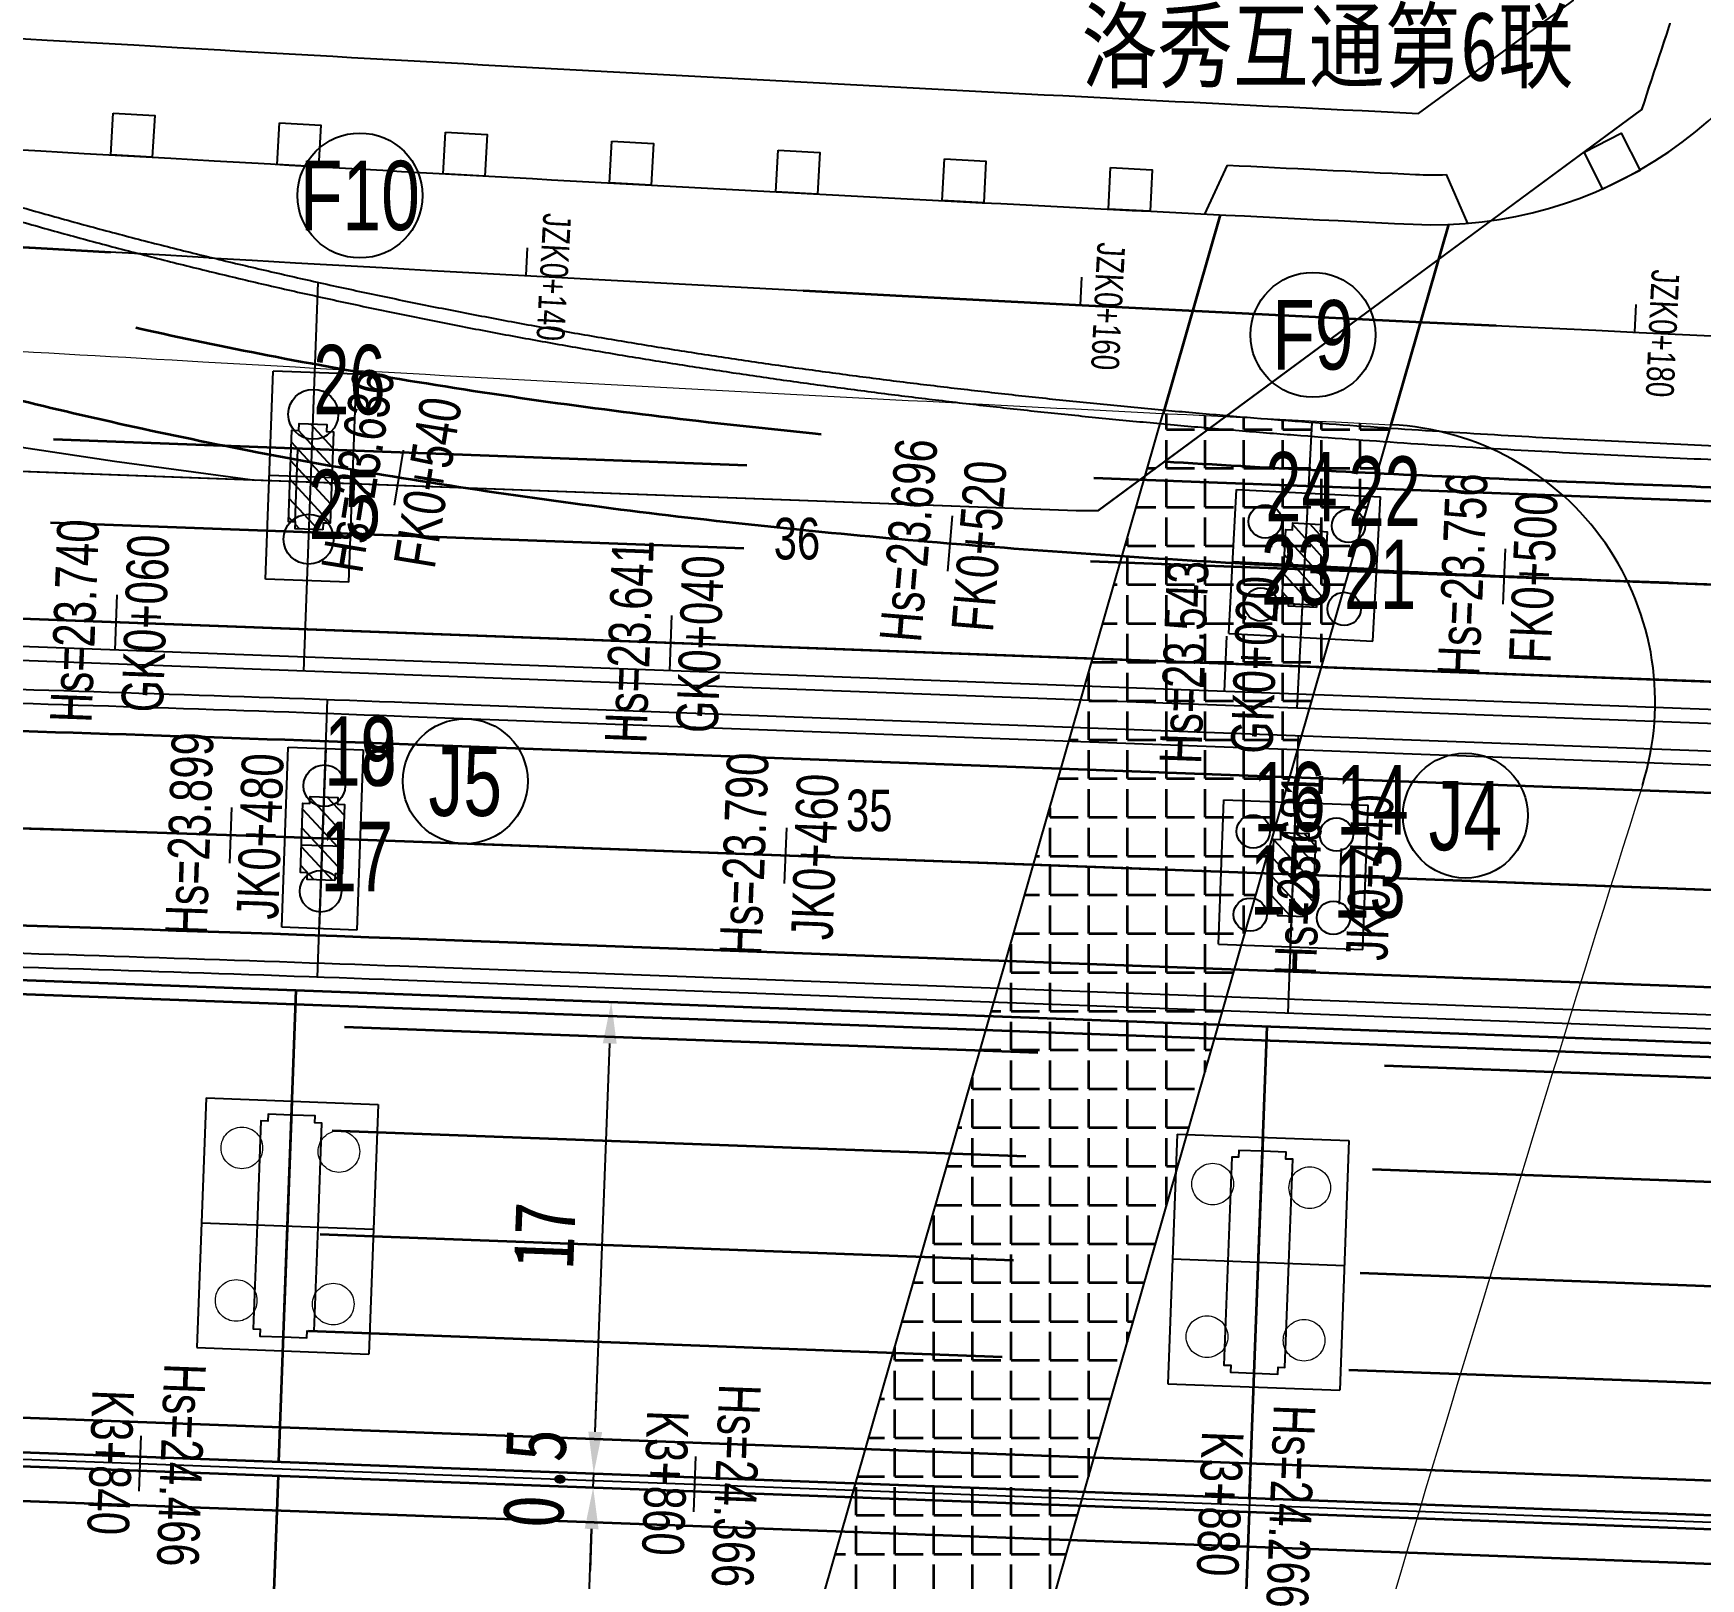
# Model space of a CAD drawing. Extents: x 0 to 558779, y 0 to 2762081.
# Drawn here: x 520058.1 to 520118.2, y 2757632.7 to 2757688.4 of the extents above; entities that cross this region are included whole.
import ezdxf
from ezdxf.enums import TextEntityAlignment as Align

# ---------------------------------------------------------------- set-up
doc = ezdxf.new("R2010")
doc.units = 0
doc.header["$LTSCALE"] = 20
doc.header["$PDMODE"] = 34
for name, pattern in [('CENTER', [2, 1.25, -0.25, 0.25, -0.25]), ('DASHED', [19.05, 12.7, -6.35]), ('HIDDEN', [0.375, 0.25, -0.125])]:
    doc.linetypes.add(name, pattern=pattern)
for name, color, linetype in [('B-标线', 8, 'Continuous'), ('DL-中心线', 10, 'Continuous'), ('DL-人行道边线', 1, 'Continuous'), ('DL-坡道口', 21, 'Continuous'), ('DL-树池', 110, 'Continuous'), ('DL-非机动车道边线', 6, 'Continuous'), ('FD-斑马线', 243, 'Continuous'), ('L-主桥边线', 240, 'Continuous'), ('L-洛秀互通匝道边线', 140, 'Continuous'), ('L-辅路绿化带', 3, 'Continuous'), ('LjDbCtrlPt', 7, 'Continuous'), ('Pile-JZ', 7, 'Continuous'), ('QL-主线桥墩', 191, 'Continuous'), ('QL-分孔线', 4, 'Continuous'), ('QL-墩号', 6, 'Continuous'), ('QL-桥墩', 191, 'Continuous'), ('QL-桥跨数值', 6, 'Continuous'), ('RD-红线', 230, 'Continuous'), ('XW_2022', 7, 'Continuous'), ('XW_F', 7, 'Continuous'), ('XW_G', 7, 'Continuous'), ('XW_J', 7, 'Continuous'), ('XW_JZ', 7, 'Continuous'), ('XW_JZ-江城大道左辅路', 7, 'Continuous'), ('XW_江春路', 7, 'Continuous'), ('XW_辅助2', 7, 'Continuous'), ('YD-G2', 96, 'Continuous'), ('主线墩中心线', 6, 'Continuous'), ('主线墩号', 1, 'Continuous'), ('主线桥宽', 4, 'Continuous'), ('文本', 3, 'Continuous'), ('桩号-2022', 7, 'Continuous'), ('桩号-F', 7, 'Continuous'), ('桩号-G', 7, 'Continuous'), ('桩号-J', 7, 'Continuous'), ('点划线', 6, 'CENTER'), ('粗实线', 1, 'Continuous'), ('设计高-2022', 7, 'Continuous'), ('设计高-F', 7, 'Continuous'), ('设计高-G', 7, 'Continuous'), ('设计高-J', 7, 'Continuous'), ('设计高-地面高-2022', 7, 'Continuous'), ('设计高-地面高-F', 7, 'Continuous'), ('设计高-地面高-G', 7, 'Continuous'), ('设计高-地面高-J', 7, 'Continuous')]:
    doc.layers.add(name, color=color, linetype=linetype)
doc.layers.add('坐标标注', color=6, linetype='Continuous', plot=False)
doc.layers.add('细虚线', color=2, linetype='DASHED', lineweight=15)
doc.styles.get("Standard").update_dxf_attribs({"font": 'fsdb_e.shx', "width": 0.7, "bigfont": 'hzdx.shx'})
doc.styles.add('仿宋', font='simfang_0.ttf', dxfattribs={"width": 0.8})
doc.dimstyles.new('跨度', dxfattribs={"dimscale": 2, "dimtxt": 2.2, "dimasz": 1.5, "dimexe": 1, "dimexo": 1, "dimgap": 1, "dimtad": 1, "dimdec": 3, "dimzin": 9, "dimdsep": 46, "dimtxsty": '仿宋', "dimcen": 0, "dimclrd": 4, "dimclre": 4, "dimclrt": 256, "dimadec": 0, "dimazin": 3, "dimtfac": 1, "dimtdec": 3, "dimtix": 1, "dimtmove": 2, "dimatfit": 3, "dimfxl": 1, "dimtolj": 1, "dimtzin": 0, "dimarcsym": 2})
pattern_1 = [(0, (0, 0), (0, 6.985), [5.08, -1.905]), (90, (0, 0), (-6.985, 4e-16), [5.08, -1.905])]
pattern_2 = [(0, (0, 2e-10), (0, 6.985), [5.08, -1.905]), (90, (0, 2e-10), (-6.985, 4e-16), [5.08, -1.905])]

# ---------------------------------------------------------------- blocks, each defined once
blk = doc.blocks.new('shuchi01')
at = {"layer": 'DL-树池', "color": 3}
blk.add_lwpolyline([(-0.75, 1.5), (0.75, 1.5), (0.75, 0), (-0.75, 0)], close=True, dxfattribs=at)
blk = doc.blocks.new('(10-2)10m花瓶墩双排桩4根1.2')
h = blk.add_hatch()
h.set_pattern_fill('ANGLE', color=256)
h.set_pattern_definition(pattern_1)
h.paths.add_polyline_path([(-1.5, -0.5), (-1.5, 0.5), (-1.25, 0.5), (-1.25, 0.75), (1.25, 0.75), (1.25, 0.5), (1.5, 0.5), (1.5, -0.5), (1.25, -0.5), (1.25, -0.75), (-1.25, -0.75), (-1.25, -0.5)])
h = blk.add_hatch()
h.set_pattern_fill('ANGLE', color=256)
h.set_pattern_definition(pattern_1)
h.paths.add_polyline_path([(-1.5, -0.5), (-1.5, 0.5), (-1.25, 0.5), (-1.25, 0.75), (1.25, 0.75), (1.25, 0.5), (1.5, 0.5), (1.5, -0.5), (1.25, -0.5), (1.25, -0.75), (-1.25, -0.75), (-1.25, -0.5)])
h = blk.add_hatch()
h.set_pattern_fill('ANSI31', color=3, scale=0.15)
h.paths.add_polyline_path([(-1.5, -0.5), (-1.5, 0.5), (-1.25, 0.5), (-1.25, 0.75), (1.25, 0.75), (1.25, 0.5), (1.5, 0.5), (1.5, -0.5), (1.25, -0.5), (1.25, -0.75), (-1.25, -0.75), (-1.25, -0.5)])
at = {"layer": 'QL-桥墩', "color": 1}
for p, q in [((-2.6, 2.6), (2.6, 2.6)), ((-2.6, 2.6), (-2.6, -2.6)), ((2.6, 2.6), (2.6, -2.6)), ((-2.6, -2.6), (2.6, -2.6))]:
    blk.add_line(p, q, dxfattribs=at)
at = {"layer": 'QL-桥墩', "color": 3, "linetype": 'CENTER'}
for p, q in [((0, 2.6), (0, -2.6)), ((-2.6, 0), (2.6, 0))]:
    blk.add_line(p, q, dxfattribs=at)
at = {"layer": 'QL-桥墩', "color": 1, "ltscale": 0.1}
blk.add_lwpolyline([(-1.5, -0.5), (-1.5, 0.5), (-1.25, 0.5), (-1.25, 0.75), (1.25, 0.75), (1.25, 0.5), (1.5, 0.5), (1.5, -0.5), (1.25, -0.5), (1.25, -0.75), (-1.25, -0.75), (-1.25, -0.5)], close=True, dxfattribs=at)
at = {"layer": 'QL-桥墩', "color": 3, "ltscale": 0.1}
for centre in [(-1.5, 1.5), (1.5, 1.5), (-1.5, -1.5), (1.5, -1.5)]:
    blk.add_circle(centre, 0.6, dxfattribs=at)
blk = doc.blocks.new('(13-1)13m花瓶墩单排桩2根1.8')
h = blk.add_hatch()
h.set_pattern_fill('ANGLE', color=256)
h.set_pattern_definition(pattern_2)
h.paths.add_polyline_path([(-1.9, -0.5), (-1.9, 0.5), (-1.65, 0.5), (-1.65, 0.75), (1.65, 0.75), (1.65, 0.5), (1.9, 0.5), (1.9, -0.5), (1.65, -0.5), (1.65, -0.75), (-1.65, -0.75), (-1.65, -0.5)])
h = blk.add_hatch()
h.set_pattern_fill('ANGLE', color=256)
h.set_pattern_definition(pattern_2)
h.paths.add_polyline_path([(-1.9, -0.5), (-1.9, 0.5), (-1.65, 0.5), (-1.65, 0.75), (1.65, 0.75), (1.65, 0.5), (1.9, 0.5), (1.9, -0.5), (1.65, -0.5), (1.65, -0.75), (-1.65, -0.75), (-1.65, -0.5)])
h = blk.add_hatch()
h.set_pattern_fill('ANSI31', color=3, scale=0.15)
h.paths.add_polyline_path([(-1.9, -0.5), (-1.9, 0.5), (-1.65, 0.5), (-1.65, 0.75), (1.65, 0.75), (1.65, 0.5), (1.9, 0.5), (1.9, -0.5), (1.65, -0.5), (1.65, -0.75), (-1.65, -0.75), (-1.65, -0.5)])
at = {"layer": 'QL-桥墩', "color": 1}
for p, q in [((-3.75, 1.5), (3.75, 1.5)), ((-3.75, -1.5), (-3.75, 1.5)), ((3.75, -1.5), (3.75, 1.5)), ((-3.75, -1.5), (3.75, -1.5))]:
    blk.add_line(p, q, dxfattribs=at)
at = {"layer": 'QL-桥墩', "color": 3, "linetype": 'CENTER'}
for p, q in [((0, 1.5), (0, -1.5)), ((-3.75, 0), (3.75, 0))]:
    blk.add_line(p, q, dxfattribs=at)
at = {"layer": 'QL-桥墩', "color": 1}
blk.add_lwpolyline([(-1.9, -0.5), (-1.9, 0.5), (-1.65, 0.5), (-1.65, 0.75), (1.65, 0.75), (1.65, 0.5), (1.9, 0.5), (1.9, -0.5), (1.65, -0.5), (1.65, -0.75), (-1.65, -0.75), (-1.65, -0.5)], close=True, dxfattribs=at)
at = {"layer": 'QL-桥墩', "color": 3}
for centre in [(-2.25, 0), (2.25, 0)]:
    blk.add_circle(centre, 0.9, dxfattribs=at)
blk = doc.blocks.new('(10-1)10m花瓶墩单排桩2根1.5')
h = blk.add_hatch()
h.set_pattern_fill('ANGLE', color=256)
h.set_pattern_definition(pattern_2)
h.paths.add_polyline_path([(-1.5, -0.5), (-1.5, 0.5), (-1.25, 0.5), (-1.25, 0.75), (1.25, 0.75), (1.25, 0.5), (1.5, 0.5), (1.5, -0.5), (1.25, -0.5), (1.25, -0.75), (-1.25, -0.75), (-1.25, -0.5)])
h = blk.add_hatch()
h.set_pattern_fill('ANGLE', color=256)
h.set_pattern_definition(pattern_2)
h.paths.add_polyline_path([(-1.5, -0.5), (-1.5, 0.5), (-1.25, 0.5), (-1.25, 0.75), (1.25, 0.75), (1.25, 0.5), (1.5, 0.5), (1.5, -0.5), (1.25, -0.5), (1.25, -0.75), (-1.25, -0.75), (-1.25, -0.5)])
h = blk.add_hatch()
h.set_pattern_fill('ANSI31', color=3, scale=0.15)
h.paths.add_polyline_path([(-1.5, -0.5), (-1.5, 0.5), (-1.25, 0.5), (-1.25, 0.75), (1.25, 0.75), (1.25, 0.5), (1.5, 0.5), (1.5, -0.5), (1.25, -0.5), (1.25, -0.75), (-1.25, -0.75), (-1.25, -0.5)])
at = {"layer": 'QL-桥墩', "color": 1}
for p, q in [((-3.25, -1.35), (-3.25, 1.35)), ((-3.25, 1.35), (3.25, 1.35)), ((3.25, 1.35), (3.25, -1.35)), ((3.25, -1.35), (-3.25, -1.35))]:
    blk.add_line(p, q, dxfattribs=at)
at = {"layer": 'QL-桥墩', "color": 3, "linetype": 'CENTER'}
for p, q in [((0, -1.35), (0, 1.35)), ((3.25, 0), (-3.25, 0))]:
    blk.add_line(p, q, dxfattribs=at)
at = {"layer": 'QL-桥墩', "color": 1}
blk.add_lwpolyline([(-1.5, -0.5), (-1.5, 0.5), (-1.25, 0.5), (-1.25, 0.75), (1.25, 0.75), (1.25, 0.5), (1.5, 0.5), (1.5, -0.5), (1.25, -0.5), (1.25, -0.75), (-1.25, -0.75), (-1.25, -0.5)], close=True, dxfattribs=at)
at = {"layer": 'QL-桥墩', "color": 3}
for centre in [(-1.9, 0), (1.9, 0)]:
    blk.add_circle(centre, 0.75, dxfattribs=at)
blk = doc.blocks.new('30m花瓶墩')
at = {"layer": '点划线', "ltscale": 0.3}
for p, q in [((0, 3.1), (0, -3.1)), ((4.5, 0), (-4.5, 0))]:
    blk.add_line(p, q, dxfattribs=at)
at = {"layer": '粗实线'}
for p, q in [((-4.5, 3.1), (-4.5, -3.1)), ((4.5, 3.1), (-4.5, 3.1)), ((4.5, 3.1), (4.5, -3.1)), ((4.5, -3.1), (-4.5, -3.1))]:
    blk.add_line(p, q, dxfattribs=at)
at = {"layer": '粗实线', "color": 4}
blk.add_lwpolyline([(0, 1.1), (-3.75, 1.1), (-3.75, 0.85), (-4, 0.85), (-4, 0), (-4, -0.85), (-3.75, -0.85), (-3.75, -1.1), (0, -1.1), (3.75, -1.1), (3.75, -0.85), (4, -0.85), (4, 0), (4, 0.85), (3.75, 0.85), (3.75, 1.1)], close=True, dxfattribs=at)
at = {"layer": '细虚线', "ltscale": 5}
for centre in [(-2.75, 1.75), (2.75, 1.75), (-2.75, -1.75), (2.75, -1.75)]:
    blk.add_circle(centre, 0.75, dxfattribs=at)
blk = doc.blocks.new('*D1525')
at = {"layer": 'DEFPOINTS', "color": 0}
for p in [(3046.097, -363.494), (3057.444, -363.917), (3045.464, -380.483)]:
    blk.add_point(p, dxfattribs=at)
at = {"layer": '主线桥宽', "color": 4, "lineweight": -2}
for p, q in [((3047.097, -363.532), (3058.443, -363.954)), ((3056.867, -379.406), (3057.388, -365.416)), ((3046.464, -380.52), (3057.81, -380.943))]:
    blk.add_line(p, q, dxfattribs=at)
at = {"layer": '主线桥宽', "color": 4}
for points in [[(3057.638, -365.425), (3057.138, -365.407), (3057.444, -363.917)], [(3056.617, -379.397), (3057.117, -379.416), (3056.811, -380.905)]]:
    blk.add_solid(points, dxfattribs=at)
at = {"layer": '主线桥宽', "insert": (3055.016, -372.333), "char_height": 2.2, "attachment_point": 5, "rotation": 87.86625, "style": '仿宋'}
blk.add_mtext('\\A1;17', dxfattribs=at)
blk = doc.blocks.new('*D1550')
at = {"layer": 'DEFPOINTS', "color": 0}
for p in [(3046.116, -362.995), (3046.097, -363.494), (3057.463, -363.418)]:
    blk.add_point(p, dxfattribs=at)
at = {"layer": '主线桥宽', "color": 4, "lineweight": -2}
for p, q in [((3057.518, -361.919), (3057.574, -360.42)), ((3047.115, -363.032), (3058.462, -363.455)), ((3047.097, -363.532), (3058.443, -363.954)), ((3057.444, -363.917), (3057.463, -363.418)), ((3057.388, -365.416), (3057.332, -366.915))]:
    blk.add_line(p, q, dxfattribs=at)
at = {"layer": '主线桥宽', "color": 4}
for points in [[(3057.269, -361.909), (3057.768, -361.928), (3057.463, -363.418)], [(3057.638, -365.425), (3057.138, -365.407), (3057.444, -363.917)]]:
    blk.add_solid(points, dxfattribs=at)
at = {"layer": '主线桥宽', "insert": (3055.336, -363.588), "char_height": 2.2, "attachment_point": 5, "rotation": 87.86625, "style": '仿宋'}
blk.add_mtext('\\A1;0.5', dxfattribs=at)
blk = doc.blocks.new('*D1551')
at = {"layer": 'DEFPOINTS', "color": 0}
for p in [(3046.749, -346.007), (3058.096, -346.429), (3046.116, -362.995)]:
    blk.add_point(p, dxfattribs=at)
at = {"layer": '主线桥宽', "color": 4, "lineweight": -2}
for p, q in [((3047.748, -346.044), (3059.095, -346.467)), ((3057.518, -361.919), (3058.04, -347.928)), ((3047.115, -363.032), (3058.462, -363.455))]:
    blk.add_line(p, q, dxfattribs=at)
at = {"layer": '主线桥宽', "color": 4}
for points in [[(3058.29, -347.938), (3057.79, -347.919), (3058.096, -346.429)], [(3057.269, -361.909), (3057.768, -361.928), (3057.463, -363.418)]]:
    blk.add_solid(points, dxfattribs=at)
at = {"layer": '主线桥宽', "insert": (3055.668, -354.845), "char_height": 2.2, "attachment_point": 5, "rotation": 87.86625, "style": '仿宋'}
blk.add_mtext('\\A1;17', dxfattribs=at)
blk = doc.blocks.new('主线桥墩10.09')
at = {"layer": 'L-主桥边线', "color": 3, "lineweight": 35}
for points in [[(1927.5544, -306.876), (1927.5544, -306.876, 0.0200316), (2286.8826, -334.7071), (3681.6686, -386.6743)], [(1927.4958, -307.3726, 0.0200316), (2286.864, -335.2068), (3681.65, -387.174)]]:
    blk.add_lwpolyline(points, format="xyb", dxfattribs=at)
at = {"layer": 'L-主桥边线', "lineweight": 35, "ltscale": 2, "flags": 128}
blk.add_lwpolyline([(3015.7705, -344.8524), (3400.3165, -359.1798)], dxfattribs=at)
at = {"layer": '主线墩中心线', "linetype": 'CENTER', "lineweight": 35}
for p, q in [((3046.1161, -362.9948), (3046.749, -346.0066)), ((3081.0918, -364.2979), (3081.7247, -347.3097)), ((3046.0974, -363.4944), (3045.4645, -380.4826)), ((3081.0732, -364.7976), (3080.4402, -381.7858))]:
    blk.add_line(p, q, dxfattribs=at)
at = {"layer": '主线墩号', "rotation": 87.86625112163902}
for p in [(3046.4325, -354.5007), (3046.4325, -354.5007), (3081.4083, -355.8038), (3081.4083, -355.8038)]:
    blk.add_blockref('30m花瓶墩', p, dxfattribs=at)
at = {"layer": '文本', "style": '仿宋', "width": 0.8}
blk.add_text('洛秀互通第6联', height=2.5, dxfattribs=at).set_placement((3075.0422, -313.2392))
at = {"layer": '主线桥宽'}
for base, p1, p2, picture, middle in [((3058.0955, -346.4293), (3046.1161, -362.9948), (3046.749, -346.0066), '*D1551', (3055.668, -354.8448)), ((3057.4626, -363.4175), (3046.0974, -363.4944), (3046.1161, -362.9948), '*D1550', (3055.3359, -363.5885))]:
    dim = blk.add_linear_dim(base=base, p1=p1, p2=p2, angle=267.866251, dimstyle='跨度', override={"dimscale": 1, "dimfxl": 0.6}, dxfattribs=at)
    dim.commit()
    dim.dimension.update_dxf_attribs({"geometry": picture, "text_midpoint": middle})
dim = blk.add_aligned_dim(p1=(3045.4645, -380.4826), p2=(3046.0974, -363.4944), distance=-11.3544, dimstyle='跨度', override={"dimscale": 1, "dimfxl": 0.6}, dxfattribs=at)
dim.commit()
dim.dimension.update_dxf_attribs({"geometry": '*D1525', "text_midpoint": (3055.0164, -372.3326)})

msp = doc.modelspace()

# ---------------------------------------------------------------- hatches: boundary and pattern name
at = {"layer": 'FD-斑马线', "lineweight": 35}
h = msp.add_hatch(dxfattribs=at)
h.set_pattern_fill('ANGLE', color=8, scale=0.2, style=0)
h.set_pattern_definition([(0, (74.0868, -58.3936), (0, 1.397), [1.016, -0.381]), (90, (74.0868, -58.3936), (-1.397, 1e-16), [1.016, -0.381])])
edge = h.paths.add_edge_path()
edge.add_arc((520350.465, 2762672.089), 5003.75, 267.117657, 267.21175)
edge.add_line((520107.058, 2757674.263), (520087.106, 2757604.882))
edge.add_line((520087.106, 2757604.882), (520078.87, 2757605.189))
edge.add_line((520078.87, 2757605.189), (520098.852, 2757674.675))

# ---------------------------------------------------------------- linework, layer by layer
at = {"layer": 'B-标线', "linetype": 'HIDDEN', "lineweight": 35, "ltscale": 5, "flags": 128}
for points in [[(520609.666, 2757632.942), (520351.861, 2757657.357, 0.014295), (520266.291, 2757662.998), (520121.205, 2757668.404, -0.000386), (520115.653, 2757668.613, -0.001157), (520110.102, 2757668.84, -0.001929), (520104.553, 2757669.101, -0.002701), (520099.006, 2757669.414, -0.003472), (520093.464, 2757669.795, -0.004244), (520087.928, 2757670.261, -0.005015), (520082.402, 2757670.83, -0.005787), (520076.889, 2757671.518, -0.006559), (520071.395, 2757672.342, -0.006945), (520066.2, 2757673.265, -0.006945), (520061.484, 2757674.239, -0.006945), (520057.146, 2757675.262, -0.006945), (520053.117, 2757676.331, -0.006945), (520049.348, 2757677.444, -0.006945), (520045.803, 2757678.598, -0.006945), (520042.456, 2757679.793, -0.006945), (520039.284, 2757681.025, -0.006945), (520036.271, 2757682.293, -0.006945), (520033.402, 2757683.594, -0.006945), (520030.667, 2757684.929, -0.006945), (520028.056, 2757686.293, -0.006945), (520025.56, 2757687.687, -0.003472), (520024.353, 2757688.395, -0.241172), (519975.908, 2757765.624, -0.001215), (519975.867, 2757766.111, -0.002431), (519975.789, 2757767.109, -0.002431), (519975.72, 2757768.138, -0.002431), (519975.658, 2757769.201, -0.002431), (519975.605, 2757770.303, -0.002431), (519975.562, 2757771.446, -0.002431), (519975.528, 2757772.636, -0.002431), (519975.504, 2757773.88, -0.002431), (519975.492, 2757775.185, -0.002431), (519975.493, 2757776.56, -0.002431), (519975.508, 2757778.019, -0.002431), (519975.539, 2757779.579, -0.002431), (519975.59, 2757781.264, -0.002431), (519975.663, 2757783.109, -0.002296), (519975.758, 2757785.051, -0.002025), (519975.87, 2757786.993, -0.001755), (519975.996, 2757788.933, -0.001485), (519976.136, 2757790.872, -0.001215), (519976.285, 2757792.811, -0.000945), (519976.444, 2757794.749, -0.000675), (519976.608, 2757796.686, -0.000405), (519976.776, 2757798.624, -0.000135), (519976.947, 2757800.561, -0.000023), (519977.118, 2757802.497, -0.000068), (519977.29, 2757804.434, -0.000113), (519977.462, 2757806.371, -0.000158), (519977.635, 2757808.308, -0.000203), (519977.809, 2757810.244, -0.000248), (519977.986, 2757812.181, -0.000293), (519978.164, 2757814.117, -0.000338), (519978.345, 2757816.053, -0.000383), (519978.528, 2757817.989, -0.000405), (519978.706, 2757819.827, -0.000405), (519978.87, 2757821.505, -0.000405), (519979.025, 2757823.057, -0.000405), (519979.172, 2757824.509, -0.000405), (519979.313, 2757825.877, -0.000405), (519979.449, 2757827.175, -0.000405), (519979.58, 2757828.412, -0.000405), (519979.708, 2757829.596, -0.000405), (519979.833, 2757830.733, -0.000405), (519979.955, 2757831.829, -0.000405), (519980.074, 2757832.887, -0.000405), (519980.191, 2757833.912, -0.000405), (519980.307, 2757834.906, -0.000203), (519980.364, 2757835.392, -0.042599), (520000.875, 2757935.361)], [(520609.996, 2757636.427), (520352.191, 2757660.841, 0.014295), (520266.421, 2757666.495), (520121.335, 2757671.901, -0.000386), (520115.788, 2757672.111, -0.001157), (520110.253, 2757672.337, -0.001929), (520104.731, 2757672.597, -0.002701), (520099.222, 2757672.907, -0.003472), (520093.728, 2757673.285, -0.004244), (520088.251, 2757673.746, -0.005015), (520082.795, 2757674.308, -0.005787), (520077.363, 2757674.986, -0.006559), (520071.96, 2757675.796, -0.006945), (520066.86, 2757676.702, -0.006945), (520062.24, 2757677.657, -0.006945), (520057.996, 2757678.657, -0.006945), (520054.061, 2757679.701, -0.006945), (520050.385, 2757680.786, -0.006945), (520046.933, 2757681.911, -0.006945), (520043.677, 2757683.073, -0.006945), (520040.596, 2757684.269, -0.006945), (520037.673, 2757685.499, -0.006945), (520034.893, 2757686.761, -0.006945), (520032.245, 2757688.053, -0.006945), (520029.72, 2757689.372, -0.006945), (520027.309, 2757690.719, -0.003472), (520026.145, 2757691.402, -0.241172), (519979.395, 2757765.928, -0.001215), (519979.355, 2757766.398, -0.002431), (519979.28, 2757767.362, -0.002431), (519979.213, 2757768.357, -0.002431), (519979.153, 2757769.386, -0.002431), (519979.102, 2757770.454, -0.002431), (519979.06, 2757771.563, -0.002431), (519979.027, 2757772.719, -0.002431), (519979.004, 2757773.929, -0.002431), (519978.992, 2757775.2, -0.002431), (519978.993, 2757776.541, -0.002431), (519979.008, 2757777.966, -0.002431), (519979.038, 2757779.492, -0.002431), (519979.088, 2757781.142, -0.002431), (519979.159, 2757782.954, -0.002296), (519979.253, 2757784.864, -0.002025), (519979.363, 2757786.777, -0.001755), (519979.488, 2757788.693, -0.001485), (519979.626, 2757790.611, -0.001215), (519979.774, 2757792.533, -0.000945), (519979.931, 2757794.458, -0.000675), (519980.095, 2757796.386, -0.000405), (519980.263, 2757798.317, -0.000135), (519980.434, 2757800.252, -0.000023), (519980.605, 2757802.189, -0.000068), (519980.776, 2757804.125, -0.000113), (519980.948, 2757806.061, -0.000158), (519981.121, 2757807.995, -0.000203), (519981.295, 2757809.929, -0.000248), (519981.471, 2757811.862, -0.000293), (519981.649, 2757813.794, -0.000338), (519981.829, 2757815.725, -0.000383), (519982.013, 2757817.656, -0.000405), (519982.189, 2757819.489, -0.000405), (519982.353, 2757821.16, -0.000405), (519982.507, 2757822.707, -0.000405), (519982.654, 2757824.153, -0.000405), (519982.794, 2757825.515, -0.000405), (519982.93, 2757826.808, -0.000405), (519983.06, 2757828.039, -0.000405), (519983.188, 2757829.217, -0.000405), (519983.312, 2757830.349, -0.000405), (519983.433, 2757831.439, -0.000405), (519983.552, 2757832.492, -0.000405), (519983.668, 2757833.511, -0.000405), (519983.783, 2757834.499, -0.000203), (519983.84, 2757834.983, -0.042599), (520004.231, 2757934.369, -0.042599)], [(518722.616, 2757735.5), (518950.258, 2757708.661, 0.020032), (519308.329, 2757680.927), (521004.334, 2757617.737)], [(518722.177, 2757731.776), (518949.819, 2757704.937, 0.020032), (519308.189, 2757677.18), (521004.194, 2757613.99)], [(518721.738, 2757728.051), (518949.38, 2757701.213, 0.020032), (519308.05, 2757673.433), (521004.055, 2757610.243)], [(518721.328, 2757724.575), (518948.97, 2757697.737, 0.020032), (519307.919, 2757669.935), (521003.924, 2757606.745)], [(520121.318, 2757671.401), (520041.862, 2757674.362, -0.007318), (519980.568, 2757677.544, 0.013233), (519906.378, 2757680.517), (519853.107, 2757681.24)], [(520121.206, 2757668.403), (520041.75, 2757671.364, -0.007318), (519980.369, 2757674.551, 0.013233), (519906.337, 2757677.517), (519853.066, 2757678.241)], [(520511.027, 2757639.284), (520476.679, 2757640.564, -0.012224), (520403.486, 2757645.085, 0.012224), (520330.293, 2757649.606), (520071.505, 2757659.248, 0.004337), (520036.824, 2757660.239, 0.004041)]]:
    msp.add_lwpolyline(points, format="xyb", dxfattribs=at)
at = {"layer": 'B-标线', "lineweight": 35, "flags": 128}
for points in [[(518725.387, 2757720.573), (518948.561, 2757694.261, 0.020032), (519307.789, 2757666.438), (521003.794, 2757603.247)], [(518725.036, 2757717.593), (518948.209, 2757691.282, 0.020032), (519307.677, 2757663.44), (521003.682, 2757600.25)], [(520121.076, 2757664.906), (520041.62, 2757667.866, -0.007318), (519980.136, 2757671.059, 0.013233), (519906.289, 2757674.018), (519853.019, 2757674.741, -0.000643), (519847.464, 2757674.821, -0.001929)], [(520511.158, 2757642.782), (520476.81, 2757644.062, -0.012224), (520403.787, 2757648.572, 0.012224), (520330.424, 2757653.103), (520071.636, 2757662.745, 0.005074), (520030.985, 2757663.847, 0.005074)], [(520510.897, 2757635.787), (520476.549, 2757637.066, -0.012224), (520403.185, 2757641.598, 0.012224), (520330.163, 2757646.108), (520071.375, 2757655.75, 0.009271), (519997.356, 2757657.134, -0.009271), (519923.077, 2757658.523, -0.009271)]]:
    msp.add_lwpolyline(points, format="xyb", dxfattribs=at)
at = {"layer": 'DL-中心线', "linetype": 'CENTER', "lineweight": 35, "ltscale": 5, "flags": 128}
for points in [[(520609.666, 2757632.942), (520351.861, 2757657.357, 0.014295), (520266.291, 2757662.998), (520121.205, 2757668.404, -0.000386), (520115.653, 2757668.613, -0.001157), (520110.102, 2757668.84, -0.001929), (520104.553, 2757669.101, -0.002701), (520099.006, 2757669.414, -0.003472), (520093.464, 2757669.795, -0.004244), (520087.928, 2757670.261, -0.005015), (520082.402, 2757670.83, -0.005787), (520076.889, 2757671.518, -0.006559), (520071.395, 2757672.342, -0.006945), (520066.2, 2757673.265, -0.006945), (520061.484, 2757674.239, -0.006945), (520057.146, 2757675.262, -0.006945), (520053.117, 2757676.331, -0.006945), (520049.348, 2757677.444, -0.006945), (520045.803, 2757678.598, -0.006945), (520042.456, 2757679.793, -0.006945), (520039.284, 2757681.025, -0.006945), (520036.271, 2757682.293, -0.006945), (520033.402, 2757683.594, -0.006945), (520030.667, 2757684.929, -0.006945), (520028.056, 2757686.293, -0.006945), (520025.56, 2757687.687, -0.003472), (520024.353, 2757688.395, -0.241172), (519975.908, 2757765.624, -0.001215), (519975.867, 2757766.111, -0.002431), (519975.789, 2757767.109, -0.002431), (519975.72, 2757768.138, -0.002431), (519975.658, 2757769.201, -0.002431), (519975.605, 2757770.303, -0.002431), (519975.562, 2757771.446, -0.002431), (519975.528, 2757772.636, -0.002431), (519975.504, 2757773.88, -0.002431), (519975.492, 2757775.185, -0.002431), (519975.493, 2757776.56, -0.002431), (519975.508, 2757778.019, -0.002431), (519975.539, 2757779.579, -0.002431), (519975.59, 2757781.264, -0.002431), (519975.663, 2757783.109, -0.002296), (519975.758, 2757785.051, -0.002025), (519975.87, 2757786.993, -0.001755), (519975.996, 2757788.933, -0.001485), (519976.136, 2757790.872, -0.001215), (519976.285, 2757792.811, -0.000945), (519976.444, 2757794.749, -0.000675), (519976.608, 2757796.686, -0.000405), (519976.776, 2757798.624, -0.000135), (519976.947, 2757800.561, -0.000023), (519977.118, 2757802.497, -0.000068), (519977.29, 2757804.434, -0.000113), (519977.462, 2757806.371, -0.000158), (519977.635, 2757808.308, -0.000203), (519977.809, 2757810.244, -0.000248), (519977.986, 2757812.181, -0.000293), (519978.164, 2757814.117, -0.000338), (519978.345, 2757816.053, -0.000383), (519978.528, 2757817.989, -0.000405), (519978.706, 2757819.827, -0.000405), (519978.87, 2757821.505, -0.000405), (519979.025, 2757823.057, -0.000405), (519979.172, 2757824.509, -0.000405), (519979.313, 2757825.877, -0.000405), (519979.449, 2757827.175, -0.000405), (519979.58, 2757828.412, -0.000405), (519979.708, 2757829.596, -0.000405), (519979.833, 2757830.733, -0.000405), (519979.955, 2757831.829, -0.000405), (519980.074, 2757832.887, -0.000405), (519980.191, 2757833.912, -0.000405), (519980.307, 2757834.906, -0.000203), (519980.364, 2757835.392, -0.042599), (520000.875, 2757935.361)], [(520121.076, 2757664.906), (520041.62, 2757667.866, -0.007318), (519980.136, 2757671.059, 0.013233), (519906.289, 2757674.018), (519853.019, 2757674.741, -0.000643), (519847.464, 2757674.821, -0.001929), (519841.909, 2757674.93, -0.003215), (519836.356, 2757675.096, -0.004501), (519830.806, 2757675.348, -0.005787), (519825.263, 2757675.713, -0.007073), (519819.731, 2757676.221, -0.008359), (519814.217, 2757676.9, -0.009645), (519808.731, 2757677.777, -0.010932), (519803.287, 2757678.878, -0.011575), (519798.167, 2757680.157, -0.011575), (519793.555, 2757681.538, -0.011575), (519789.349, 2757683.013, -0.011575), (519785.484, 2757684.574, -0.011575), (519781.912, 2757686.212, -0.011575), (519778.6, 2757687.921, -0.011575), (519775.52, 2757689.696, -0.011575), (519772.654, 2757691.529, -0.011575), (519769.984, 2757693.416, -0.011575), (519767.499, 2757695.351, -0.011575), (519765.187, 2757697.329, -0.011575), (519763.04, 2757699.347, -0.011575), (519761.049, 2757701.398, -0.005787), (519760.111, 2757702.435, -1.096245), (519856.517, 2757773.04, -0.012003), (519857.958, 2757770.5, -0.012289), (519859.346, 2757767.753, -0.012289), (519860.636, 2757764.852, -0.012289), (519861.821, 2757761.791, -0.012289), (519862.891, 2757758.563, -0.012289), (519863.837, 2757755.159, -0.012289), (519864.647, 2757751.567, -0.012289), (519865.309, 2757747.771, -0.012289), (519865.807, 2757743.753, -0.012289), (519866.125, 2757739.487, -0.012289), (519866.239, 2757734.936, -0.012289), (519866.122, 2757730.052, -0.012289), (519865.733, 2757724.76, -0.011686), (519865.061, 2757719.246, -0.010479), (519864.145, 2757713.767, -0.009272), (519863.014, 2757708.328, -0.008066), (519861.695, 2757702.932, -0.006859), (519860.215, 2757697.577, -0.005652), (519858.601, 2757692.261, -0.004445), (519856.881, 2757686.978, -0.003239), (519855.08, 2757681.723, -0.002032), (519853.223, 2757676.487)], [(520147.569, 2757721.724), (520136.97, 2757689.958, 0.016599), (520099.154, 2757562.699), (520098.372, 2757559.706)], [(519936.037, 2757686.063), (519964.506, 2757685.002, -0.005003), (520064.453, 2757680.276, 0.005004), (520164.421, 2757675.549), (520317.716, 2757669.838, -0.035769), (520402.945, 2757660.533, 0.035768), (520544.989, 2757645.024), (520703.493, 2757639.118)], [(519936.037, 2757686.063), (519964.506, 2757685.002, -0.005003), (520064.453, 2757680.276, 0.005004), (520164.421, 2757675.549), (520299.83, 2757670.504, -0.031984), (520426.983, 2757657.594, 0.031983), (520554.132, 2757644.684), (520703.493, 2757639.118)], [(520544.729, 2757638.029), (520476.679, 2757640.564, -0.012224), (520403.486, 2757645.085, 0.012224), (520330.293, 2757649.606), (520071.505, 2757659.248, 0.009271), (519997.356, 2757660.634, -0.009271), (519923.207, 2757662.021)]]:
    msp.add_lwpolyline(points, format="xyb", dxfattribs=at)
at = {"layer": 'DL-人行道边线'}
msp.add_line((520108.037, 2757685.478), (520118.537, 2757693.155), dxfattribs=at)
at = {"layer": 'DL-人行道边线', "flags": 128}
msp.add_lwpolyline([(519961.694, 2757692.612), (519964.785, 2757692.497, -0.005003), (520064.882, 2757687.764, 0.002164), (520108.037, 2757685.478)], format="xyb", dxfattribs=at)
at = {"layer": 'DL-人行道边线'}
for points in [[(520078.862, 2757605.186), (520098.844, 2757674.673)], [(520087.098, 2757604.879), (520107.05, 2757674.261)]]:
    msp.add_lwpolyline(points, dxfattribs=at)
at = {"layer": 'DL-坡道口'}
for points in [[(520100.336, 2757681.853), (520101.155, 2757683.615)], [(520109.812, 2757681.516), (520109.045, 2757683.273)]]:
    msp.add_lwpolyline(points, dxfattribs=at)
at = {"layer": 'DL-坡道口', "flags": 128}
msp.add_lwpolyline([(520101.155, 2757683.615, 0.00034), (520107.931, 2757683.28, 0.021117), (520109.045, 2757683.273)], format="xyb", dxfattribs=at)
at = {"layer": 'DL-非机动车道边线', "flags": 128}
msp.add_lwpolyline([(519961.73, 2757688.608), (519964.636, 2757688.5, -0.005003), (520064.653, 2757683.771, 0.002164), (520107.843, 2757681.482)], format="xyb", dxfattribs=at)
at = {"layer": 'DL-非机动车道边线'}
msp.add_arc((520108.572, 2757696.465), 15, 267.21537, 341.62765, dxfattribs=at)
at = {"layer": 'FD-斑马线', "lineweight": 35}
for points in [[(520098.85, 2757674.67), (520100.908, 2757681.825)], [(520107.058, 2757674.263), (520109.132, 2757681.475)]]:
    msp.add_lwpolyline(points, dxfattribs=at)
at = {"layer": 'L-主桥边线', "lineweight": 35, "ltscale": 2, "flags": 128}
for points in [[(518705.379, 2757721.673), (518948.414, 2757693.019, 0.020032), (519307.742, 2757665.188), (520702.528, 2757613.221)], [(518705.32, 2757721.176), (518948.356, 2757692.523, 0.020032), (519307.724, 2757664.689), (520702.51, 2757612.722)]]:
    msp.add_lwpolyline(points, format="xyb", dxfattribs=at)
for points in [[(520036.63, 2757655.043), (520421.176, 2757640.716)], [(520036.612, 2757654.543), (520421.158, 2757640.216)]]:
    msp.add_lwpolyline(points, dxfattribs=at)
at = {"layer": 'L-洛秀互通匝道边线', "flags": 128}
for points in [[(520057.529, 2757682.144, 0.00277), (520059.371, 2757681.627, 0.002714), (520061.222, 2757681.128, 0.002658), (520063.081, 2757680.649, 0.002601), (520064.949, 2757680.188, 0.002544), (520066.824, 2757679.746, 0.002487), (520068.707, 2757679.321, 0.00243), (520070.597, 2757678.915, 0.002372), (520072.495, 2757678.526, 0.002315), (520074.399, 2757678.155, 0.002257), (520076.31, 2757677.8, 0.002198), (520078.227, 2757677.462, 0.00214), (520080.149, 2757677.14, 0.002081), (520082.078, 2757676.833, 0.002022), (520084.011, 2757676.542, 0.001963), (520085.95, 2757676.267, 0.001904), (520087.894, 2757676.005, 0.001845), (520089.842, 2757675.758, 0.001785), (520091.794, 2757675.525, 0.001725), (520093.751, 2757675.305, 0.001666), (520095.712, 2757675.098, 0.001606), (520097.676, 2757674.904, 0.001546), (520099.644, 2757674.722, 0.001485), (520101.615, 2757674.552, 0.001425), (520103.589, 2757674.393, 0.001365), (520105.567, 2757674.245, 0.001305), (520107.547, 2757674.107, 0.001244), (520109.53, 2757673.98, 0.001184), (520111.516, 2757673.861, 0.001123), (520113.504, 2757673.752, 0.001062), (520115.494, 2757673.652, 0.001002), (520117.487, 2757673.559, 0.000941), (520119.483, 2757673.474, 0.000842)], [(520057.391, 2757681.664, 0.00277), (520059.239, 2757681.144, 0.002714), (520061.094, 2757680.645, 0.002658), (520062.959, 2757680.164, 0.002601), (520064.831, 2757679.702, 0.002544), (520066.712, 2757679.258, 0.002487), (520068.6, 2757678.833, 0.00243), (520070.495, 2757678.426, 0.002372), (520072.397, 2757678.036, 0.002315), (520074.306, 2757677.664, 0.002257), (520076.221, 2757677.308, 0.002198), (520078.142, 2757676.969, 0.00214), (520080.069, 2757676.646, 0.002081), (520082.001, 2757676.339, 0.002022), (520083.939, 2757676.048, 0.001963), (520085.882, 2757675.771, 0.001904), (520087.829, 2757675.509, 0.001845), (520089.781, 2757675.262, 0.001785), (520091.737, 2757675.028, 0.001725), (520093.697, 2757674.808, 0.001666), (520095.661, 2757674.601, 0.001606), (520097.628, 2757674.407, 0.001546), (520099.599, 2757674.224, 0.001485), (520101.573, 2757674.054, 0.001425), (520103.551, 2757673.895, 0.001365), (520105.531, 2757673.746, 0.001305), (520107.514, 2757673.608, 0.001244), (520109.499, 2757673.48, 0.001184), (520111.487, 2757673.362, 0.001123), (520113.477, 2757673.253, 0.001062), (520115.47, 2757673.152, 0.001002), (520117.465, 2757673.06, 0.000941), (520119.462, 2757672.975, 0.000842)], [(520121.038, 2757663.907), (520041.582, 2757666.867, -0.000536), (520037.077, 2757667.04, -0.000536)], [(520121.02, 2757663.407), (520041.564, 2757666.367, -0.000535), (520037.059, 2757666.54, -0.000535)], [(520371.613, 2757652.506, 0.006842), (520330.479, 2757654.602), (520071.692, 2757664.244, 0.004326), (520037.01, 2757665.236)], [(520371.581, 2757652.007, 0.006842), (520330.461, 2757654.103), (520071.673, 2757663.744, 0.004327), (520036.991, 2757664.736)], [(520371, 2757643.025, 0.006842), (520330.126, 2757645.109), (520071.338, 2757654.751, 0.004347), (520036.656, 2757655.741)], [(520370.967, 2757642.526, 0.006842), (520330.107, 2757644.609), (520071.319, 2757654.251, 0.004348), (520036.638, 2757655.241)]]:
    msp.add_lwpolyline(points, format="xyb", dxfattribs=at)
at = {"layer": 'L-辅路绿化带', "lineweight": 0, "flags": 128}
for points in [[(520028.767, 2757678.439, -0.001777), (520064.238, 2757676.532, 0.002142), (520107.051, 2757674.262)], [(520116.102, 2757661.269, 0.006209), (520101.686, 2757613.453)]]:
    msp.add_lwpolyline(points, format="xyb", dxfattribs=at)
at = {"layer": 'L-辅路绿化带'}
msp.add_arc((520106.564, 2757664.274), 10, 342.51172, 87.21032, dxfattribs=at)
at = {"layer": 'LjDbCtrlPt', "flags": 128}
msp.add_lwpolyline([(520040.149, 2757676.846), (520041.18, 2757676.6), (520045.148, 2757675.733), (520049.121, 2757674.938), (520053.097, 2757674.211), (520057.075, 2757673.548), (520061.055, 2757672.945), (520066.13, 2757672.26)], dxfattribs=at)
at = {"layer": 'Pile-JZ'}
for p, q in [((520075.886, 2757679.634), (520075.941, 2757680.633)), ((520095.858, 2757678.575), (520095.909, 2757679.574)), ((520115.834, 2757677.596), (520115.881, 2757678.595))]:
    msp.add_line(p, q, dxfattribs=at)
at = {"layer": 'QL-分孔线'}
for p, q in [((520067.875, 2757665.387), (520068.397, 2757679.39)), ((520103.667, 2757664.053), (520104.205, 2757674.346)), ((520068.372, 2757654.359), (520068.73, 2757664.352)), ((520103.341, 2757653.058), (520103.713, 2757663.051))]:
    msp.add_line(p, q, dxfattribs=at)
at = {"layer": 'QL-墩号'}
for centre in [(520069.9, 2757682.52), (520104.235, 2757677.5), (520073.694, 2757661.418), (520109.726, 2757660.181)]:
    msp.add_circle(centre, 2.25, dxfattribs=at)
at = {"layer": 'RD-红线'}
for points in [[(520096.482, 2757671.155), (520096.119, 2757671.155), (520095.713, 2757671.155), (520095.713, 2757671.155), (519947.557, 2757676.675, -0.505646), (519923.553, 2757711.97), (519982.334, 2757878.638, -0.000168), (519982.399, 2757878.822, -0.000168)], [(520132.788, 2757735.88), (520118.947, 2757694.309, 0.001135), (520116.073, 2757685.611)], [(520096.482, 2757671.155), (520116.073, 2757685.611, 0.325213)]]:
    msp.add_lwpolyline(points, format="xyb", dxfattribs=at)
at = {"layer": 'XW_2022', "color": 4}
msp.add_line((519307.733, 2757664.939), (520743.918, 2757611.429), dxfattribs=at)
msp.add_line((519307.733, 2757664.939), (520743.918, 2757611.429), dxfattribs=at)
at = {"layer": 'XW_F', "color": 1, "flags": 128}
msp.add_lwpolyline([(520120.705, 2757668.422, -0.000075), (520118.707, 2757668.497, -0.000175), (520116.708, 2757668.573, -0.000275), (520114.71, 2757668.65, -0.000375), (520112.711, 2757668.73, -0.000475), (520110.713, 2757668.814, -0.000575), (520108.715, 2757668.901, -0.000675), (520106.717, 2757668.994, -0.000775), (520104.72, 2757669.093, -0.000875), (520102.722, 2757669.198, -0.000975), (520100.725, 2757669.31, -0.001075), (520098.729, 2757669.431, -0.001175), (520096.733, 2757669.561, -0.001275), (520094.738, 2757669.7, -0.001375), (520092.744, 2757669.85, -0.001475), (520090.75, 2757670.011, -0.001575), (520088.758, 2757670.185, -0.001675), (520086.767, 2757670.371, -0.001775), (520084.777, 2757670.572, -0.001875), (520082.788, 2757670.786, -0.001975), (520080.801, 2757671.016, -0.002075), (520078.817, 2757671.262, -0.002175), (520076.834, 2757671.525, -0.002275), (520074.854, 2757671.806, -0.002375), (520072.876, 2757672.105, -0.002475), (520070.902, 2757672.423, -0.002575), (520068.931, 2757672.761, -0.002675), (520066.963, 2757673.12, -0.002775), (520065, 2757673.5, -0.002875), (520063.04, 2757673.903, -0.002975), (520061.086, 2757674.328, -0.003075), (520059.137, 2757674.777, -0.003175), (520057.194, 2757675.25, -0.003275)], format="xyb", dxfattribs=at)
msp.add_lwpolyline([(520120.705, 2757668.422, -0.000075), (520118.707, 2757668.497, -0.000175), (520116.708, 2757668.573, -0.000275), (520114.71, 2757668.65, -0.000375), (520112.711, 2757668.73, -0.000475), (520110.713, 2757668.814, -0.000575), (520108.715, 2757668.901, -0.000675), (520106.717, 2757668.994, -0.000775), (520104.72, 2757669.093, -0.000875), (520102.722, 2757669.198, -0.000975), (520100.725, 2757669.31, -0.001075), (520098.729, 2757669.431, -0.001175), (520096.733, 2757669.561, -0.001275), (520094.738, 2757669.7, -0.001375), (520092.744, 2757669.85, -0.001475), (520090.75, 2757670.011, -0.001575), (520088.758, 2757670.185, -0.001675), (520086.767, 2757670.371, -0.001775), (520084.777, 2757670.572, -0.001875), (520082.788, 2757670.786, -0.001975), (520080.801, 2757671.016, -0.002075), (520078.817, 2757671.262, -0.002175), (520076.834, 2757671.525, -0.002275), (520074.854, 2757671.806, -0.002375), (520072.876, 2757672.105, -0.002475), (520070.902, 2757672.423, -0.002575), (520068.931, 2757672.761, -0.002675), (520066.963, 2757673.12, -0.002775), (520065, 2757673.5, -0.002875), (520063.04, 2757673.903, -0.002975), (520061.086, 2757674.328, -0.003075), (520059.137, 2757674.777, -0.003175), (520057.194, 2757675.25, -0.003275)], format="xyb", dxfattribs=at)
at = {"layer": 'XW_G', "color": 4}
msp.add_line((520121.076, 2757664.906), (520041.62, 2757667.866), dxfattribs=at)
msp.add_line((520121.076, 2757664.906), (520041.62, 2757667.866), dxfattribs=at)
at = {"layer": 'XW_J', "color": 4}
msp.add_line((520330.293, 2757649.606), (520071.505, 2757659.248), dxfattribs=at)
msp.add_line((520330.293, 2757649.606), (520071.505, 2757659.248), dxfattribs=at)
at = {"layer": 'XW_J', "color": 2}
msp.add_arc((519997.041, 2755660.634), 2000, 87.866251, 89.990957, dxfattribs=at)
msp.add_arc((519997.041, 2755660.634), 2000, 87.866251, 89.990957, dxfattribs=at)
at = {"layer": 'XW_JZ', "color": 2}
for centre, start, end in [((519778.324, 2752688.47), 86.719409, 87.866018), ((520350.582, 2762672.083), 266.719409, 267.866251)]:
    msp.add_arc(centre, 5000, start, end, dxfattribs=at)
at = {"layer": 'XW_JZ-江城大道左辅路', "color": 2}
for centre, start, end in [((519778.324, 2752688.47), 86.719409, 87.866018), ((520350.582, 2762672.083), 266.719409, 267.866251)]:
    msp.add_arc(centre, 5000, start, end, dxfattribs=at)
at = {"layer": 'XW_江春路', "color": 2}
msp.add_arc((522034.15, 2757056.942), 2000, 161.548145, 165.352087, dxfattribs=at)
msp.add_arc((522034.15, 2757056.942), 2000, 161.548145, 165.352087, dxfattribs=at)
at = {"layer": 'XW_辅助2', "color": 4}
msp.add_line((520121.076, 2757664.906), (520041.62, 2757667.866), dxfattribs=at)
at = {"layer": 'YD-G2'}
msp.add_lwpolyline([(519982.4, 2757878.826), (520003.49, 2757893.646), (520022.894, 2757892.923), (519992.702, 2757807.319, 0.505646), (520065.169, 2757700.766), (520120.411, 2757698.707), (520118.947, 2757694.313, 0.001135), (520116.073, 2757685.615), (520096.482, 2757671.158), (520096.119, 2757671.158), (520095.713, 2757671.158), (519947.558, 2757676.679, -0.140867), (519933.647, 2757681.244, 0.002727), (519934.192, 2757681.74, 0.006712), (519935.489, 2757682.965, 0.006448), (519936.685, 2757684.156, 0.363724), (519943.111, 2757767.428), (519982.335, 2757878.642, -0.00262), (519982.4, 2757878.826)], format="xyb", close=True, dxfattribs=at)
at = {"layer": '设计高-地面高-2022'}
for p, q in [((520062.007, 2757637.836), (520061.933, 2757635.838)), ((520081.993, 2757637.092), (520081.919, 2757635.093)), ((520101.98, 2757636.347), (520101.905, 2757634.348))]:
    msp.add_line(p, q, dxfattribs=at)
at = {"layer": '设计高-地面高-F'}
for p, q in [((520071.146, 2757671.369), (520071.47, 2757673.343)), ((520091.079, 2757668.981), (520091.243, 2757670.974)), ((520111.082, 2757667.797), (520111.167, 2757669.795))]:
    msp.add_line(p, q, dxfattribs=at)
at = {"layer": '设计高-地面高-G'}
for p, q in [((520061.08, 2757666.141), (520061.154, 2757668.139)), ((520081.066, 2757665.396), (520081.141, 2757667.394)), ((520101.052, 2757664.651), (520101.127, 2757666.65))]:
    msp.add_line(p, q, dxfattribs=at)
at = {"layer": '设计高-地面高-J'}
for p, q in [((520065.219, 2757658.471), (520065.287, 2757660.47)), ((520085.202, 2757657.737), (520085.277, 2757659.735)), ((520105.188, 2757656.992), (520105.263, 2757658.991))]:
    msp.add_line(p, q, dxfattribs=at)

# ---------------------------------------------------------------- block references
at = {"layer": 'DL-树池'}
for p, rotation in [((520061.672, 2757683.941), 356.7536005074804), ((520067.663, 2757683.599), 356.7539732236331), ((520073.653, 2757683.263), 356.8227763212484), ((520079.644, 2757682.934), 356.8915794188637), ((520115.351, 2757683.084), 26.8702996726185), ((520085.636, 2757682.612), 356.9603825164789), ((520091.627, 2757682.298), 357.0291856140942), ((520097.619, 2757681.99), 357.0979887117095)]:
    msp.add_blockref('shuchi01', p, dxfattribs=dict(at, rotation=rotation))
at = {"layer": 'QL-主线桥墩'}
msp.add_blockref('主线桥墩10.09', (517020.86, 2757999.896), dxfattribs=at)
at = {"layer": 'QL-桥墩', "lineweight": 35}
for name, p, rotation in [('(13-1)13m花瓶墩单排桩2根1.8', (520068.136, 2757672.388), 87.86625112123544), ('(10-2)10m花瓶墩双排桩4根1.2', (520103.936, 2757669.2), 87.01004461958964), ('(10-1)10m花瓶墩单排桩2根1.5', (520068.551, 2757659.355), 87.9509469401065), ('(10-2)10m花瓶墩双排桩4根1.2', (520103.527, 2757658.055), 87.86625093401214)]:
    msp.add_blockref(name, p, dxfattribs=dict(at, rotation=rotation))

# ---------------------------------------------------------------- texts
at = {"layer": 'Pile-JZ', "width": 0.75}
for s, rotation, p in [('JZK0+140', 266.85062, (520076.884, 2757679.579)), ('JZK0+160', 267.07981, (520096.856, 2757678.524)), ('JZK0+180', 267.30899, (520116.833, 2757677.549))]:
    msp.add_text(s, height=1, rotation=rotation, dxfattribs=at).set_placement(p, align=Align.MIDDLE_CENTER)
at = {"layer": 'QL-墩号', "width": 0.75}
for s, p in [('F10', (520069.9, 2757682.52)), ('F9', (520104.235, 2757677.5)), ('J5', (520073.694, 2757661.418)), ('J4', (520109.726, 2757660.181))]:
    msp.add_text(s, height=2.5, dxfattribs=at).set_placement(p, align=Align.MIDDLE_CENTER)
at = {"layer": 'QL-桥跨数值', "lineweight": 35, "width": 0.75}
for s, p in [('36', (520085.645, 2757668.959)), ('35', (520088.247, 2757659.167))]:
    msp.add_text(s, height=1.5, dxfattribs=at).set_placement(p, align=Align.BOTTOM_CENTER)
at = {"layer": '坐标标注', "width": 0.7}
for s, p in [('26', (520068.22, 2757674.637)), ('24', (520102.516, 2757670.776)), ('22', (520105.512, 2757670.619)), ('25', (520068.052, 2757670.14)), ('23', (520102.36, 2757667.78)), ('21', (520105.356, 2757667.623)), ('18', (520068.619, 2757661.254)), ('19', (520068.619, 2757661.254)), ('16', (520102.084, 2757659.609)), ('14', (520105.082, 2757659.498)), ('17', (520068.483, 2757657.457)), ('15', (520101.972, 2757656.611)), ('13', (520104.97, 2757656.5))]:
    msp.add_text(s, height=2.5, dxfattribs=at).set_placement(p)
at = {"layer": '桩号-2022', "width": 0.75}
for s, p in [('K3+840', (520061.67, 2757636.848)), ('K3+860', (520081.656, 2757636.104)), ('K3+880', (520101.642, 2757635.359))]:
    msp.add_text(s, height=1.5, rotation=267.86625, dxfattribs=at).set_placement(p, align=Align.TOP_CENTER)
at = {"layer": '桩号-F', "width": 0.75}
for s, rotation, p in [('FK0+540', 80.67907, (520071.604, 2757672.307)), ('FK0+520', 85.27281, (520091.46, 2757669.952)), ('FK0+500', 87.57471, (520111.424, 2757668.783))]:
    msp.add_text(s, height=1.5, rotation=rotation, dxfattribs=at).set_placement(p, align=Align.TOP_CENTER)
at = {"layer": '桩号-G', "width": 0.75}
for s, p in [('GK0+060', (520061.417, 2757667.129)), ('GK0+040', (520081.403, 2757666.384)), ('GK0+020', (520101.389, 2757665.639))]:
    msp.add_text(s, height=1.5, rotation=87.86625, dxfattribs=at).set_placement(p, align=Align.TOP_CENTER)
at = {"layer": '桩号-J', "width": 0.75}
for s, rotation, p in [('JK0+480', 88.04548, (520065.553, 2757659.461)), ('JK0+460', 87.86625, (520085.539, 2757658.725)), ('JK0+440', 87.86625, (520105.525, 2757657.98))]:
    msp.add_text(s, height=1.5, rotation=rotation, dxfattribs=at).set_placement(p, align=Align.TOP_CENTER)
at = {"layer": '设计高-2022', "width": 0.75}
for s, p in [('Hs=24.466', (520062.27, 2757636.826)), ('Hs=24.366', (520082.256, 2757636.081)), ('Hs=24.266', (520102.242, 2757635.337))]:
    msp.add_text(s, height=1.5, rotation=267.86625, dxfattribs=at).set_placement(p, align=Align.BOTTOM_CENTER)
at = {"layer": '设计高-F', "width": 0.75}
for s, rotation, p in [('Hs=23.636', 80.67907, (520071.012, 2757672.405)), ('Hs=23.696', 85.27281, (520090.862, 2757670.002)), ('Hs=23.756', 87.57471, (520110.825, 2757668.809))]:
    msp.add_text(s, height=1.5, rotation=rotation, dxfattribs=at).set_placement(p, align=Align.BOTTOM_CENTER)
at = {"layer": '设计高-G', "width": 0.75}
for s, p in [('Hs=23.740', (520060.817, 2757667.151)), ('Hs=23.641', (520080.804, 2757666.406)), ('Hs=23.543', (520100.79, 2757665.662))]:
    msp.add_text(s, height=1.5, rotation=87.86625, dxfattribs=at).set_placement(p, align=Align.BOTTOM_CENTER)
at = {"layer": '设计高-J', "width": 0.75}
for s, rotation, p in [('Hs=23.899', 88.04548, (520064.953, 2757659.481)), ('Hs=23.790', 87.86625, (520084.94, 2757658.747)), ('Hs=23.681', 87.86625, (520104.926, 2757658.002))]:
    msp.add_text(s, height=1.5, rotation=rotation, dxfattribs=at).set_placement(p, align=Align.BOTTOM_CENTER)

doc.saveas('drawing.dxf')
